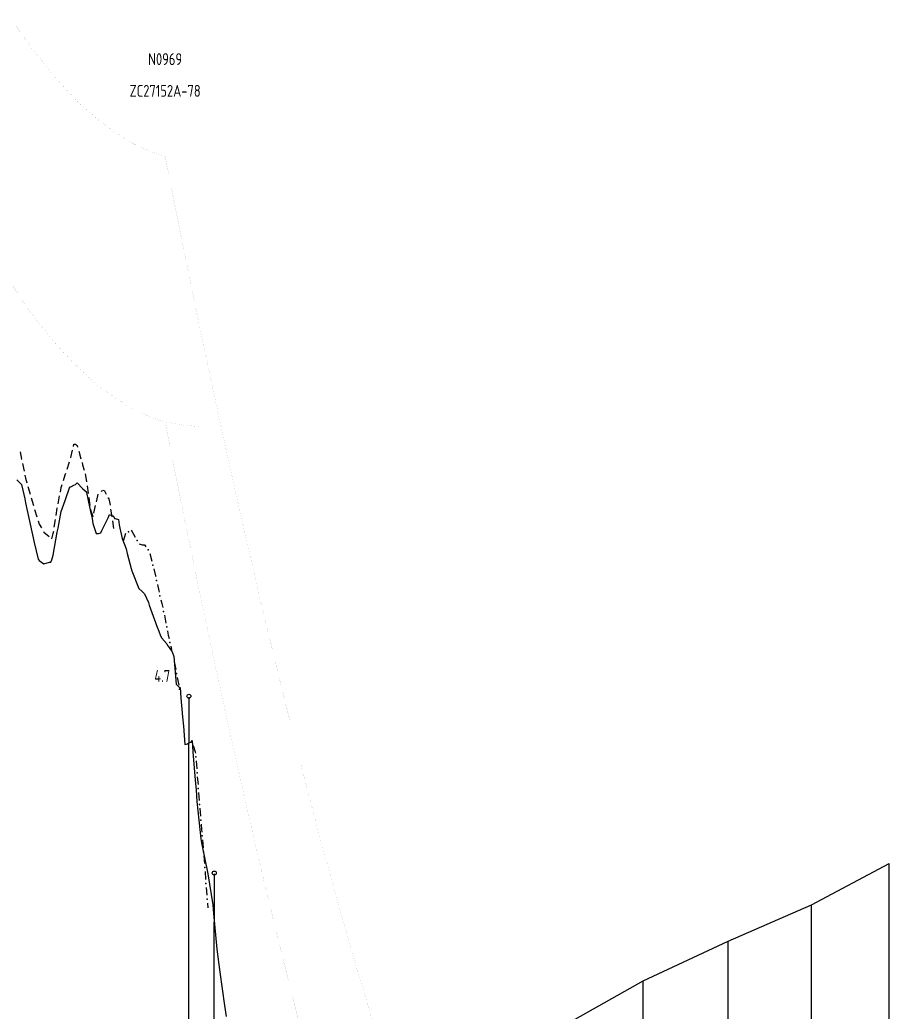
# Model space of a CAD drawing. Header units: millimetres. Extents: x 6482 to 7719, y 775 to 2743.
# Drawn here: x 6845 to 7064.2, y 2372.9 to 2623.2 of the extents above; entities that cross this region are included whole.
import ezdxf
from ezdxf.enums import TextEntityAlignment as Align

# ---------------------------------------------------------------- set-up
doc = ezdxf.new("R2010")
doc.units = ezdxf.units.MM
doc.header["$LTSCALE"] = 5
doc.linetypes.add('DASHED', pattern=[19.05, 12.7, -6.35])
doc.linetypes.add('HIDDEN2', pattern=[4.7625, 3.175, -1.5875])
for name, color, linetype in [('1', 3, 'Continuous'), ('2', 4, 'Continuous'), ('3', 5, 'Continuous'), ('4', 1, 'Continuous'), ('5', 2, 'Continuous'), ('6', 6, 'Continuous'), ('中心断面', 1, 'Continuous'), ('交叉跨越注记', 3, 'Continuous'), ('右边线', 3, 'Continuous'), ('左边线', 2, 'Continuous'), ('风偏', 5, 'Continuous')]:
    doc.layers.add(name, color=color, linetype=linetype)
doc.styles.get("Standard").update_dxf_attribs({"font": 'tssdeng.shx', "width": 0.8, "bigfont": 'tssdchn.shx'})

# ---------------------------------------------------------------- blocks, each defined once
blk = doc.blocks.new('102218248')
at = {"layer": '风偏'}
for p, q in [((7044.6, 2400), (7064.2, 2410.4)), ((7064.2, 2307.4), (7064.2, 2410.4)), ((7023.6, 2390.8), (7044.6, 2400)), ((7044.6, 2307.4), (7044.6, 2400)), ((7002.2, 2380.8), (7023.6, 2390.8)), ((7023.6, 2307.4), (7023.6, 2390.8)), ((6979.8, 2368.2), (7002.2, 2380.8)), ((7002.2, 2307.4), (7002.2, 2380.8)), ((6968.2, 2352.8), (6979.8, 2368.2)), ((6979.8, 2307.4), (6979.8, 2368.2)), ((6918.4, 2307.4), (6968.2, 2352.8)), ((6968.2, 2307.4), (6968.2, 2352.8)), ((6968.2, 2307.4), (6918.4, 2307.4)), ((6979.8, 2307.4), (6968.2, 2307.4)), ((7002.2, 2307.4), (6979.8, 2307.4)), ((7023.6, 2307.4), (7002.2, 2307.4)), ((7044.6, 2307.4), (7023.6, 2307.4)), ((7064.2, 2307.4), (7044.6, 2307.4)), ((6968.2, 2299.4), (6918.4, 2299.4)), ((6968.2, 2299.4), (6968.2, 2294.4)), ((6979.8, 2299.4), (6968.2, 2299.4)), ((6979.8, 2299.4), (6979.8, 2294.4)), ((7002.2, 2299.4), (6979.8, 2299.4)), ((7002.2, 2299.4), (7002.2, 2294.4)), ((7023.6, 2299.4), (7002.2, 2299.4)), ((7023.6, 2299.4), (7023.6, 2294.4)), ((7044.6, 2299.4), (7023.6, 2299.4)), ((7044.6, 2299.4), (7044.6, 2294.4)), ((7064.2, 2299.4), (7044.6, 2299.4)), ((7064.2, 2299.4), (7064.2, 2294.4)), ((6968.2, 2294.4), (6918.4, 2294.4)), ((6979.8, 2294.4), (6968.2, 2294.4)), ((7002.2, 2294.4), (6979.8, 2294.4)), ((7023.6, 2294.4), (7002.2, 2294.4)), ((7044.6, 2294.4), (7023.6, 2294.4)), ((7064.2, 2294.4), (7044.6, 2294.4))]:
    blk.add_line(p, q, dxfattribs=at)
at = {"layer": '风偏', "width": 0.8}
for s, p in [('24.9', (6939.7, 2295.4)), ('5.8', (6971.6, 2295.4)), ('11.2', (6987.4, 2295.4)), ('10.7', (7009.3, 2295.4)), ('10.5', (7030.5, 2295.4)), ('9.8', (7052, 2295.4))]:
    blk.add_text(s, height=3, dxfattribs=at).set_placement(p)

msp = doc.modelspace()

# ---------------------------------------------------------------- linework, layer by layer
at = {"layer": '2', "linetype": 'Continuous', "const_width": 0.01}
for points in [[(6881.6, 2466.2), (6881.6, 2588.8)], [(6881.6, 2521.8), (6881.6, 2466.2)]]:
    msp.add_lwpolyline(points, dxfattribs=at)
at = {"layer": '3', "linetype": 'Continuous', "const_width": 0.01}
for points in [[(6843.04, 2623.2), (6845.06, 2620.2), (6847.1, 2617.2), (6849.12, 2614.6), (6851.16, 2612), (6853.18, 2609.4), (6855.22, 2607.2), (6857.24, 2605), (6859.28, 2602.8), (6861.3, 2601), (6863.34, 2599.2), (6865.36, 2597.4), (6867.4, 2596), (6869.42, 2594.6), (6871.46, 2593.2), (6873.48, 2592), (6875.52, 2591), (6877.54, 2590.2), (6879.58, 2589.4), (6881.6, 2588.8)], [(6881.6, 2588.8), (6883.62, 2578.6), (6885.62, 2568.6), (6887.64, 2558.8), (6889.64, 2549), (6891.66, 2539.6), (6893.66, 2530), (6895.68, 2520.8), (6897.68, 2511.6), (6899.7, 2502.6), (6901.7, 2493.8), (6903.72, 2485), (6905.72, 2476.4), (6907.74, 2468), (6909.76, 2459.8), (6911.76, 2451.6), (6913.78, 2443.6), (6915.78, 2435.6), (6917.8, 2427.8), (6919.8, 2420.2), (6921.82, 2412.8), (6923.82, 2405.4), (6925.84, 2398.2), (6927.84, 2391.2), (6929.86, 2384.2), (6931.88, 2377.4), (6933.88, 2370.8)]]:
    msp.add_lwpolyline(points, dxfattribs=at)
at = {"layer": '4', "linetype": 'Continuous', "const_width": 0.01}
for points in [[(6843.04, 2556.2), (6845.06, 2553.2), (6847.1, 2550.2), (6849.12, 2547.6), (6851.16, 2545), (6853.18, 2542.4), (6855.22, 2540.2), (6857.24, 2538), (6859.28, 2535.8), (6861.3, 2534), (6863.34, 2532.2), (6865.36, 2530.4), (6867.4, 2529), (6869.42, 2527.6), (6871.46, 2526.2), (6873.48, 2525), (6875.52, 2524), (6877.54, 2523.2), (6879.58, 2522.4), (6881.6, 2521.8)], [(6881.6, 2521.8), (6883.62, 2511.6), (6885.62, 2501.6), (6887.64, 2491.8), (6889.64, 2482), (6891.66, 2472.6), (6893.66, 2463), (6895.68, 2453.8), (6897.68, 2444.6), (6899.7, 2435.6), (6901.7, 2426.8), (6903.72, 2418), (6905.72, 2409.4), (6907.74, 2401), (6909.76, 2392.8), (6911.76, 2384.6), (6913.78, 2376.6), (6915.78, 2368.6)]]:
    msp.add_lwpolyline(points, dxfattribs=at)
at = {"layer": '5', "linetype": 'DASHED', "const_width": 0.01}
msp.add_lwpolyline([(6881.6, 2521.8), (6885.92, 2521), (6890.26, 2520.6), (6890.26, 2520.6)], dxfattribs=at)
at = {"layer": '6', "linetype": 'Continuous', "const_width": 0.01}
msp.add_lwpolyline([(6891.26, 2520.6), (6890.26, 2519.6), (6889.26, 2520.6)], dxfattribs=at)
at = {"layer": '中心断面', "linetype": 'Continuous'}
for p, q in [((6844.2, 2507.2), (6845.4, 2506)), ((6845.4, 2506), (6846.2, 2502.4)), ((6857.8, 2505.4), (6858.6, 2505.8)), ((6858.6, 2505.8), (6859, 2506)), ((6859, 2506), (6859.2, 2506.2)), ((6859.2, 2506.2), (6859.4, 2506.4)), ((6859.4, 2506.4), (6860.8, 2505)), ((6856.4, 2502), (6857.6, 2505.4)), ((6857.6, 2505.4), (6857.8, 2505.4)), ((6860.8, 2505), (6861.4, 2504.4)), ((6861.4, 2504.4), (6861.6, 2504.2)), ((6861.6, 2504.2), (6861.8, 2504)), ((6861.8, 2504), (6862.2, 2502)), ((6846.2, 2502.4), (6846.4, 2501.4)), ((6846.4, 2501.4), (6848.6, 2491.4)), ((6855.4, 2499.2), (6856.4, 2502)), ((6862.2, 2502), (6862.8, 2499.2)), ((6854.6, 2495), (6855.4, 2499.2)), ((6862.8, 2499.2), (6863.2, 2497.4)), ((6867.4, 2498), (6867.6, 2498.4)), ((6867.6, 2498.4), (6868.6, 2498)), ((6863.2, 2497.4), (6863.4, 2496.2)), ((6863.4, 2496.2), (6864.2, 2493.6)), ((6865.6, 2494.4), (6866.2, 2495.6)), ((6866.2, 2495.6), (6867.2, 2497.6)), ((6867.2, 2497.6), (6867.4, 2498)), ((6868.6, 2498), (6868.8, 2497.4)), ((6868.8, 2497.4), (6869, 2497.4)), ((6869, 2497.4), (6869.8, 2497.2)), ((6869.8, 2497.2), (6870, 2495.8)), ((6870, 2495.8), (6870.2, 2495)), ((6853.4, 2488.2), (6854.4, 2494)), ((6854.4, 2494), (6854.6, 2495)), ((6864.2, 2493.6), (6864.4, 2493.6)), ((6864.4, 2493.6), (6864.8, 2493.6)), ((6864.8, 2493.6), (6865.4, 2493.8)), ((6865.4, 2493.8), (6865.6, 2494.4)), ((6870.2, 2495), (6870.8, 2492.4)), ((6848.6, 2491.4), (6849.6, 2487.2)), ((6870.8, 2492.4), (6871.8, 2489.8)), ((6853, 2487), (6853.4, 2488.2)), ((6871.8, 2489.8), (6872, 2488.6)), ((6872, 2488.6), (6873, 2484.8)), ((6849.6, 2487.2), (6849.8, 2486.8)), ((6849.8, 2486.8), (6851, 2486)), ((6851, 2486), (6852.4, 2486.4)), ((6852.4, 2486.4), (6852.8, 2486.4)), ((6852.8, 2486.4), (6853, 2487)), ((6873, 2484.8), (6873.2, 2484.2)), ((6873.2, 2484.2), (6875, 2479.8)), ((6875, 2479.8), (6875.8, 2479)), ((6875.8, 2479), (6876.4, 2478.4)), ((6876.4, 2478.4), (6877.4, 2476.2)), ((6877.4, 2476.2), (6877.6, 2475.6)), ((6877.6, 2475.6), (6878.6, 2472.8)), ((6878.6, 2472.8), (6879.2, 2471.2)), ((6879.2, 2471.2), (6879.6, 2470)), ((6879.6, 2470), (6880, 2469)), ((6880, 2469), (6880.4, 2467.8)), ((6880.4, 2467.8), (6880.8, 2467.2)), ((6880.8, 2467.2), (6882, 2465.8)), ((6882, 2465.8), (6882.2, 2465.4)), ((6882.2, 2465.4), (6882.4, 2465.2)), ((6882.4, 2465.2), (6883.2, 2464)), ((6883.2, 2464), (6883.4, 2463.8)), ((6883.4, 2463.8), (6883.8, 2462.6)), ((6883.8, 2462.6), (6884.4, 2455.6)), ((6884.4, 2455.6), (6884.8, 2455.2)), ((6884.8, 2455.2), (6885.2, 2454.8)), ((6885.2, 2454.8), (6885.4, 2454.8)), ((6885.4, 2454.8), (6885.6, 2452.2)), ((6885.6, 2452.2), (6886, 2447.4)), ((6886, 2447.4), (6886.2, 2445)), ((6886.2, 2445), (6886.6, 2440.4)), ((6886.6, 2440.4), (6887.2, 2440.6)), ((6887.2, 2440.6), (6887.6, 2440.8)), ((6887.6, 2440.8), (6888.2, 2441)), ((6888.2, 2441), (6888.4, 2441.4)), ((6888.4, 2441.4), (6888.6, 2438.6)), ((6888.6, 2438.6), (6889.2, 2431.4)), ((6889.2, 2431.4), (6889.4, 2429)), ((6889.4, 2429), (6889.6, 2426)), ((6889.6, 2426), (6890.6, 2416.6)), ((6890.6, 2416.6), (6890.8, 2415.6)), ((6890.8, 2415.6), (6892.4, 2407.8)), ((6892.4, 2407.8), (6892.8, 2405.2)), ((6892.8, 2405.2), (6893.6, 2400)), ((6893.6, 2400), (6893.8, 2397.8)), ((6893.8, 2397.8), (6894.6, 2388.8)), ((6894.6, 2388.8), (6895.4, 2383)), ((6895.4, 2383), (6896.6, 2374.6)), ((6896.6, 2374.6), (6897, 2371.8))]:
    msp.add_line(p, q, dxfattribs=at)
at = {"layer": '交叉跨越注记', "linetype": 'HIDDEN2'}
for p, q in [((6887.6, 2452.35), (6887.6, 2440.8)), ((6894, 2407.75), (6894, 2395.6))]:
    msp.add_line(p, q, dxfattribs=at)
at = {"layer": '交叉跨越注记', "linetype": 'Continuous'}
for p, q in [((6887.6, 919), (6887.6, 2440.8)), ((6894, 919), (6894, 2395.6))]:
    msp.add_line(p, q, dxfattribs=at)
for centre in [(6887.6, 2452.6), (6894, 2408)]:
    msp.add_circle(centre, 0.5, dxfattribs=at)
at = {"layer": '右边线', "linetype": 'Continuous'}
for p, q in [((6871.08, 2491.83), (6871.71, 2493.73)), ((6873.07, 2494.46), (6873.2, 2494.2)), ((6873.2, 2494.2), (6874.04, 2492.71)), ((6875.03, 2490.99), (6875.8, 2490.8)), ((6875.8, 2490.8), (6876.4, 2490.8)), ((6876.4, 2490.8), (6876.75, 2490.3)), ((6877.71, 2488.57), (6878.22, 2486.64)), ((6878.73, 2484.71), (6879.2, 2483)), ((6879.2, 2483), (6879.25, 2482.77)), ((6879.64, 2480.81), (6880, 2479.2)), ((6880, 2479.2), (6880.07, 2478.86)), ((6880.5, 2476.91), (6880.8, 2476)), ((6880.8, 2476), (6881, 2474.98)), ((6881.4, 2473.01), (6881.79, 2471.05)), ((6882.18, 2469.09), (6882.2, 2469)), ((6882.2, 2469), (6882.4, 2468)), ((6882.4, 2468), (6882.59, 2467.14)), ((6883.03, 2465.18), (6883.2, 2464.4)), ((6883.87, 2461.27), (6884.26, 2459.31)), ((6884.65, 2457.35), (6884.8, 2456.6)), ((6884.8, 2456.6), (6885.02, 2455.39)), ((6888.67, 2440.18), (6889.2, 2438.6)), ((6889.2, 2438.6), (6889.23, 2438.27)), ((6889.41, 2436.28), (6889.56, 2434.28)), ((6889.72, 2432.29), (6889.89, 2430.3)), ((6890.05, 2428.3), (6890.21, 2426.31)), ((6890.38, 2424.32), (6890.54, 2422.32)), ((6890.7, 2420.33), (6890.8, 2419)), ((6890.8, 2419), (6890.85, 2418.34)), ((6891.01, 2416.34), (6891.18, 2414.35)), ((6891.34, 2412.35), (6891.5, 2410.36)), ((6891.66, 2408.37), (6891.82, 2406.37)), ((6891.98, 2404.38), (6892.14, 2402.39)), ((6892.3, 2400.39), (6892.4, 2399.2))]:
    msp.add_line(p, q, dxfattribs=at)
at = {"layer": '右边线'}
for p in [(6872.34, 2494.07), (6874.53, 2491.84), (6877.34, 2489.49), (6878.48, 2485.67), (6879.44, 2481.79), (6880.26, 2477.88), (6881.2, 2474), (6881.99, 2470.07), (6882.81, 2466.16), (6884.45, 2458.33), (6885.2, 2454.4), (6889.32, 2437.27), (6889.64, 2433.29), (6889.97, 2429.3), (6890.3, 2425.31), (6890.62, 2421.33), (6890.93, 2417.34), (6891.26, 2413.35), (6891.58, 2409.36), (6891.9, 2405.38), (6892.22, 2401.39)]:
    msp.add_point(p, dxfattribs=at)
at = {"layer": '左边线', "linetype": 'Continuous'}
for p, q in [((6858.46, 2515.62), (6858.6, 2516.2)), ((6858.6, 2516.2), (6859, 2516.2)), ((6859, 2516.2), (6859.2, 2516)), ((6859.2, 2516), (6859.4, 2515.8)), ((6859.4, 2515.8), (6859.52, 2515.38)), ((6845.05, 2514.26), (6845.4, 2512.4)), ((6857.8, 2512.8), (6858.23, 2514.64)), ((6859.8, 2514.42), (6860.36, 2512.5)), ((6845.4, 2512.4), (6845.42, 2512.29)), ((6845.62, 2511.31), (6846.01, 2509.35)), ((6856.86, 2509.84), (6857.46, 2511.75)), ((6857.77, 2512.7), (6857.8, 2512.8)), ((6860.64, 2511.54), (6860.8, 2511)), ((6860.8, 2511), (6861.18, 2509.62)), ((6846.21, 2508.37), (6846.4, 2507.6)), ((6855.96, 2506.98), (6856.4, 2508.4)), ((6856.4, 2508.4), (6856.55, 2508.89)), ((6861.43, 2508.65), (6861.6, 2507.8)), ((6846.4, 2507.6), (6846.74, 2506.44)), ((6855.4, 2505.2), (6855.66, 2506.02)), ((6861.6, 2507.8), (6861.79, 2506.68)), ((6861.93, 2505.69), (6862.2, 2503.8)), ((6847.01, 2505.48), (6847.57, 2503.56)), ((6854.63, 2501.14), (6855, 2503.1)), ((6855.19, 2504.08), (6855.4, 2505.2)), ((6862.2, 2503.8), (6862.21, 2503.71)), ((6864.4, 2502), (6864.75, 2503.59)), ((6865.45, 2504.25), (6865.6, 2504.4)), ((6865.6, 2504.4), (6866.2, 2504.6)), ((6866.2, 2504.6), (6866.72, 2503.57)), ((6847.85, 2502.6), (6848.4, 2500.68)), ((6862.35, 2502.72), (6862.64, 2500.74)), ((6863.62, 2498.73), (6864.08, 2500.67)), ((6864.31, 2501.64), (6864.4, 2502)), ((6867.16, 2502.67), (6867.2, 2502.6)), ((6867.2, 2502.6), (6867.4, 2502.4)), ((6867.4, 2502.4), (6867.6, 2501.6)), ((6867.6, 2501.6), (6867.72, 2500.8)), ((6848.69, 2499.72), (6849.28, 2497.81)), ((6854.12, 2498.18), (6854.4, 2500)), ((6854.4, 2500), (6854.43, 2500.16)), ((6862.78, 2499.75), (6862.8, 2499.6)), ((6862.8, 2499.6), (6863.2, 2498.4)), ((6863.2, 2498.4), (6863.38, 2497.85)), ((6867.86, 2499.81), (6868.15, 2497.83)), ((6849.58, 2496.85), (6849.6, 2496.8)), ((6849.6, 2496.8), (6849.8, 2496)), ((6849.8, 2496), (6850.38, 2495.04)), ((6853.65, 2495.22), (6853.96, 2497.19)), ((6868.3, 2496.84), (6868.59, 2494.86)), ((6850.89, 2494.18), (6851, 2494)), ((6851, 2494), (6852.36, 2492.84)), ((6853.03, 2492.29), (6853.4, 2493.6)), ((6853.4, 2493.6), (6853.5, 2494.23))]:
    msp.add_line(p, q, dxfattribs=at)

# ---------------------------------------------------------------- block references
at = {"layer": '风偏'}
msp.add_blockref('102218248', (0, 0), dxfattribs=at)

# ---------------------------------------------------------------- texts
at = {"layer": '1', "linetype": 'Continuous', "width": 0.8}
for s, p in [('N0969', (6881.6, 2611.8)), ('ZC27152A-78', (6881.6, 2603.8)), ('4.7 ', (6881.6, 2456.2))]:
    msp.add_text(s, height=3, dxfattribs=at).set_placement(p, align=Align.CENTER)

doc.saveas('drawing.dxf')
